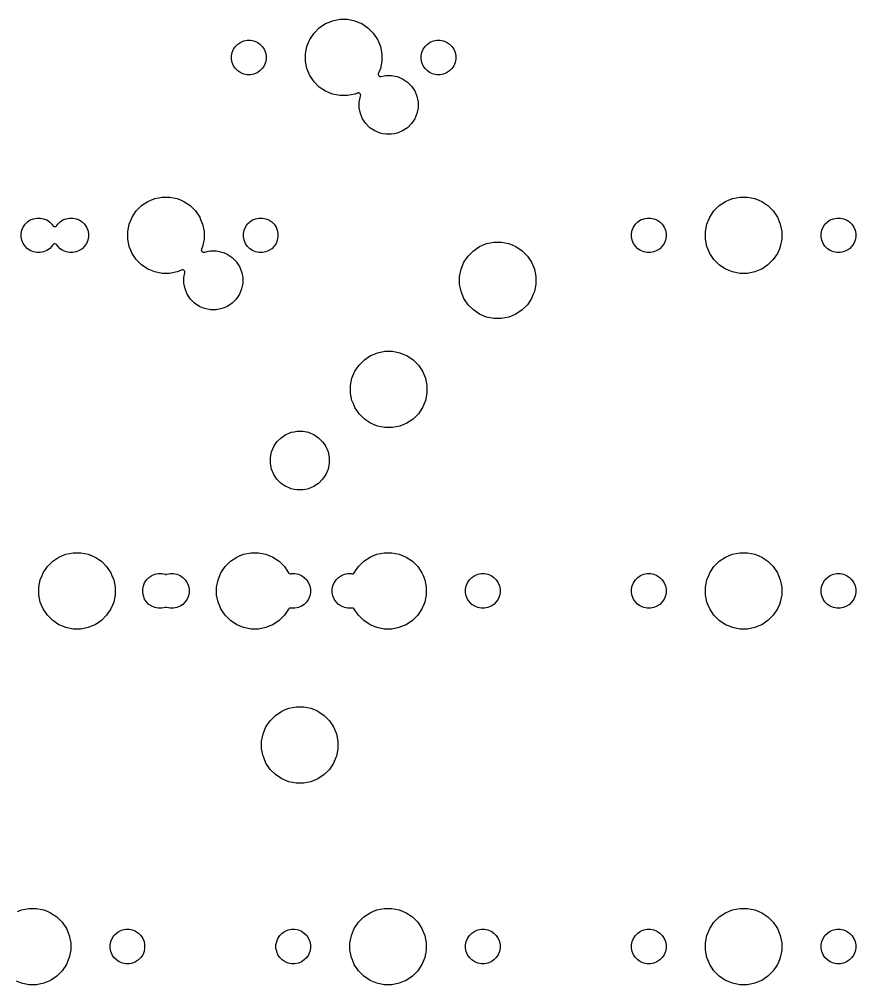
# Model space of a CAD drawing. Extents: x -9 to 373, y -109 to 13.
# Drawn here: x 327.9 to 372.7, y -102.1 to -50.3 of the extents above; entities that cross this region are included whole.
import ezdxf

# ---------------------------------------------------------------- set-up
doc = ezdxf.new("R2010")
doc.units = 0
doc.layers.add('BLACK', color=7, linetype='CONTINUOUS')

msp = doc.modelspace()

# ---------------------------------------------------------------- linework, layer by layer
at = {"layer": 'BLACK', "linetype": 'CONTINUOUS'}
for p, q in [((343.978, -50.7991), (344.313, -50.5753)), ((344.313, -50.5753), (344.467, -50.5115)), ((344.467, -50.5115), (344.685, -50.4212)), ((344.685, -50.4212), (345.08, -50.3426)), ((345.08, -50.3426), (345.483, -50.3426)), ((345.483, -50.3426), (345.878, -50.4212)), ((345.878, -50.4212), (346.096, -50.5115)), ((346.096, -50.5115), (346.25, -50.5753)), ((346.25, -50.5753), (346.585, -50.7991)), ((343.469, -51.4189), (343.693, -51.084)), ((343.693, -51.084), (343.978, -50.7991)), ((346.585, -50.7991), (346.87, -51.084)), ((346.87, -51.084), (347.093, -51.4189)), ((339.482, -51.7972), (339.611, -51.6682)), ((339.611, -51.6682), (339.763, -51.5669)), ((339.763, -51.5669), (339.931, -51.4971)), ((339.931, -51.4971), (340.11, -51.4615)), ((340.11, -51.4615), (340.292, -51.4615)), ((340.292, -51.4615), (340.471, -51.4971)), ((340.471, -51.4971), (340.64, -51.5669)), ((340.64, -51.5669), (340.792, -51.6682)), ((340.792, -51.6682), (340.921, -51.7972)), ((343.315, -51.791), (343.437, -51.4971)), ((343.437, -51.4971), (343.469, -51.4189)), ((347.093, -51.4189), (347.126, -51.4971)), ((347.126, -51.4971), (347.248, -51.791)), ((349.642, -51.7972), (349.771, -51.6682)), ((349.771, -51.6682), (349.923, -51.5669)), ((349.923, -51.5669), (350.091, -51.4971)), ((350.091, -51.4971), (350.27, -51.4615)), ((350.27, -51.4615), (350.452, -51.4615)), ((350.452, -51.4615), (350.631, -51.4971)), ((350.631, -51.4971), (350.8, -51.5669)), ((350.8, -51.5669), (350.952, -51.6682)), ((350.952, -51.6682), (351.081, -51.7972)), ((339.275, -52.2963), (339.311, -52.1174)), ((339.311, -52.1174), (339.381, -51.9489)), ((339.381, -51.9489), (339.482, -51.7972)), ((340.921, -51.7972), (341.022, -51.9489)), ((341.022, -51.9489), (341.092, -52.1174)), ((341.092, -52.1174), (341.127, -52.2963)), ((343.236, -52.1861), (343.315, -51.791)), ((343.236, -52.5889), (343.236, -52.1861)), ((347.248, -51.791), (347.326, -52.1861)), ((347.326, -52.1861), (347.326, -52.5889)), ((349.435, -52.2963), (349.471, -52.1174)), ((349.471, -52.1174), (349.541, -51.9489)), ((349.541, -51.9489), (349.642, -51.7972)), ((351.081, -51.7972), (351.182, -51.9489)), ((351.182, -51.9489), (351.252, -52.1174)), ((351.252, -52.1174), (351.287, -52.2963)), ((339.275, -52.4787), (339.275, -52.2963)), ((339.311, -52.6576), (339.275, -52.4787)), ((339.381, -52.8261), (339.311, -52.6576)), ((341.092, -52.6576), (341.022, -52.8261)), ((341.127, -52.4787), (341.092, -52.6576)), ((341.127, -52.2963), (341.127, -52.4787)), ((343.315, -52.984), (343.236, -52.5889)), ((347.326, -52.5889), (347.248, -52.984)), ((349.435, -52.4787), (349.435, -52.2963)), ((349.471, -52.6576), (349.435, -52.4787)), ((349.541, -52.8261), (349.471, -52.6576)), ((351.252, -52.6576), (351.182, -52.8261)), ((351.287, -52.4787), (351.252, -52.6576)), ((351.287, -52.2963), (351.287, -52.4787)), ((339.482, -52.9778), (339.381, -52.8261)), ((339.611, -53.1068), (339.482, -52.9778)), ((339.763, -53.2081), (339.611, -53.1068)), ((339.931, -53.2779), (339.763, -53.2081)), ((340.64, -53.2081), (340.471, -53.2779)), ((340.792, -53.1068), (340.64, -53.2081)), ((340.921, -52.9778), (340.792, -53.1068)), ((341.022, -52.8261), (340.921, -52.9778)), ((343.366, -53.1068), (343.315, -52.984)), ((343.469, -53.3561), (343.366, -53.1068)), ((347.137, -53.2562), (347.135, -53.2806)), ((347.145, -53.2327), (347.137, -53.2562)), ((347.248, -52.984), (347.145, -53.2327)), ((349.642, -52.9778), (349.541, -52.8261)), ((349.771, -53.1068), (349.642, -52.9778)), ((349.923, -53.2081), (349.771, -53.1068)), ((350.091, -53.2779), (349.923, -53.2081)), ((350.8, -53.2081), (350.631, -53.2779)), ((350.952, -53.1068), (350.8, -53.2081)), ((351.081, -52.9778), (350.952, -53.1068)), ((351.182, -52.8261), (351.081, -52.9778)), ((340.11, -53.3135), (339.931, -53.2779)), ((340.292, -53.3135), (340.11, -53.3135)), ((340.471, -53.2779), (340.292, -53.3135)), ((343.693, -53.691), (343.469, -53.3561)), ((343.978, -53.9759), (343.693, -53.691)), ((347.135, -53.2806), (347.137, -53.305)), ((347.137, -53.305), (347.145, -53.3284)), ((347.145, -53.3284), (347.156, -53.35)), ((347.156, -53.35), (347.172, -53.369)), ((347.172, -53.369), (347.191, -53.3845)), ((347.191, -53.3845), (347.212, -53.3961)), ((347.212, -53.3961), (347.236, -53.4032)), ((347.236, -53.4032), (347.26, -53.4056)), ((347.26, -53.4056), (347.284, -53.4032)), ((347.284, -53.4032), (347.456, -53.369)), ((347.456, -53.369), (347.539, -53.3525)), ((347.539, -53.3525), (347.849, -53.3525)), ((347.849, -53.3525), (347.932, -53.369)), ((347.932, -53.369), (348.154, -53.413)), ((348.154, -53.413), (348.272, -53.4622)), ((348.272, -53.4622), (348.44, -53.5318)), ((348.44, -53.5318), (348.44, -53.5318)), ((348.44, -53.5318), (348.698, -53.7041)), ((348.698, -53.7041), (348.918, -53.9235)), ((350.27, -53.3135), (350.091, -53.2779)), ((350.452, -53.3135), (350.27, -53.3135)), ((350.631, -53.2779), (350.452, -53.3135)), ((344.313, -54.1997), (343.978, -53.9759)), ((344.467, -54.2635), (344.313, -54.1997)), ((344.685, -54.3538), (344.467, -54.2635)), ((346.021, -54.2946), (345.878, -54.3538)), ((346.044, -54.2875), (346.021, -54.2946)), ((346.069, -54.2851), (346.044, -54.2875)), ((346.093, -54.2875), (346.069, -54.2851)), ((346.116, -54.2946), (346.093, -54.2875)), ((346.138, -54.3062), (346.116, -54.2946)), ((348.918, -53.9235), (349.033, -54.0959)), ((349.033, -54.0959), (349.09, -54.1815)), ((349.09, -54.1815), (349.209, -54.4681)), ((345.08, -54.4324), (344.685, -54.3538)), ((345.483, -54.4324), (345.08, -54.4324)), ((345.878, -54.3538), (345.483, -54.4324)), ((346.119, -54.7724), (346.18, -54.4681)), ((346.119, -55.0826), (346.119, -54.7724)), ((346.157, -54.3217), (346.138, -54.3062)), ((346.172, -54.3406), (346.157, -54.3217)), ((346.184, -54.3623), (346.172, -54.3406)), ((346.18, -54.4681), (346.184, -54.4579)), ((346.191, -54.3857), (346.184, -54.3623)), ((346.184, -54.4579), (346.191, -54.4345)), ((346.194, -54.4101), (346.191, -54.3857)), ((346.191, -54.4345), (346.194, -54.4101)), ((349.209, -54.4681), (349.269, -54.7724)), ((349.269, -54.7724), (349.269, -55.0826)), ((346.18, -55.3869), (346.119, -55.0826)), ((349.269, -55.0826), (349.209, -55.3869)), ((346.299, -55.6735), (346.18, -55.3869)), ((346.471, -55.9315), (346.299, -55.6735)), ((346.299, -55.6735), (346.299, -55.6735)), ((349.09, -55.6735), (348.918, -55.9315)), ((349.209, -55.3869), (349.09, -55.6735)), ((349.09, -55.6735), (349.09, -55.6735)), ((346.69, -56.1509), (346.471, -55.9315)), ((346.863, -56.2661), (346.69, -56.1509)), ((346.948, -56.3232), (346.863, -56.2661)), ((347.116, -56.3928), (346.948, -56.3232)), ((348.44, -56.3232), (348.272, -56.3928)), ((348.526, -56.2661), (348.44, -56.3232)), ((348.698, -56.1509), (348.526, -56.2661)), ((348.918, -55.9315), (348.698, -56.1509)), ((347.235, -56.442), (347.116, -56.3928)), ((347.387, -56.4722), (347.235, -56.442)), ((347.539, -56.5025), (347.387, -56.4722)), ((347.849, -56.5025), (347.539, -56.5025)), ((348.002, -56.4722), (347.849, -56.5025)), ((348.154, -56.442), (348.002, -56.4722)), ((348.272, -56.3928), (348.154, -56.442)), ((334.942, -60.0365), (335.16, -59.9462)), ((335.16, -59.9462), (335.555, -59.8676)), ((335.555, -59.8676), (335.958, -59.8676)), ((335.958, -59.8676), (336.353, -59.9462)), ((336.353, -59.9462), (336.571, -60.0365)), ((365.898, -60.0365), (366.116, -59.9462)), ((366.116, -59.9462), (366.511, -59.8676)), ((366.511, -59.8676), (366.914, -59.8676)), ((366.914, -59.8676), (367.309, -59.9462)), ((367.309, -59.9462), (367.527, -60.0365)), ((334.168, -60.609), (334.453, -60.3241)), ((334.453, -60.3241), (334.788, -60.1003)), ((334.788, -60.1003), (334.942, -60.0365)), ((336.571, -60.0365), (336.725, -60.1003)), ((336.725, -60.1003), (337.06, -60.3241)), ((337.06, -60.3241), (337.345, -60.609)), ((365.124, -60.609), (365.409, -60.3241)), ((365.409, -60.3241), (365.744, -60.1003)), ((365.744, -60.1003), (365.898, -60.0365)), ((367.527, -60.0365), (367.681, -60.1003)), ((367.681, -60.1003), (368.016, -60.3241)), ((368.016, -60.3241), (368.301, -60.609)), ((328.491, -61.0919), (328.66, -61.0221)), ((328.66, -61.0221), (328.839, -60.9865)), ((328.839, -60.9865), (329.021, -60.9865)), ((329.021, -60.9865), (329.2, -61.0221)), ((329.2, -61.0221), (329.369, -61.0919)), ((330.238, -61.0919), (330.406, -61.0221)), ((330.406, -61.0221), (330.585, -60.9865)), ((330.585, -60.9865), (330.767, -60.9865)), ((330.767, -60.9865), (330.946, -61.0221)), ((330.946, -61.0221), (331.115, -61.0919)), ((333.79, -61.316), (333.912, -61.0221)), ((333.912, -61.0221), (333.944, -60.9439)), ((333.944, -60.9439), (334.168, -60.609)), ((337.345, -60.609), (337.568, -60.9439)), ((337.568, -60.9439), (337.601, -61.0221)), ((337.601, -61.0221), (337.723, -61.316)), ((340.398, -61.0919), (340.566, -61.0221)), ((340.566, -61.0221), (340.745, -60.9865)), ((340.745, -60.9865), (340.927, -60.9865)), ((340.927, -60.9865), (341.106, -61.0221)), ((341.106, -61.0221), (341.275, -61.0919)), ((361.194, -61.0919), (361.362, -61.0221)), ((361.362, -61.0221), (361.541, -60.9865)), ((361.541, -60.9865), (361.724, -60.9865)), ((361.724, -60.9865), (361.903, -61.0221)), ((361.903, -61.0221), (362.071, -61.0919)), ((364.746, -61.316), (364.868, -61.0221)), ((364.868, -61.0221), (364.9, -60.9439)), ((364.9, -60.9439), (365.124, -60.609)), ((368.301, -60.609), (368.525, -60.9439)), ((368.525, -60.9439), (368.557, -61.0221)), ((368.557, -61.0221), (368.679, -61.316)), ((371.354, -61.0919), (371.522, -61.0221)), ((371.522, -61.0221), (371.701, -60.9865)), ((371.701, -60.9865), (371.884, -60.9865)), ((371.884, -60.9865), (372.063, -61.0221)), ((372.063, -61.0221), (372.231, -61.0919)), ((328.04, -61.6424), (328.109, -61.4739)), ((328.109, -61.4739), (328.211, -61.3222)), ((328.211, -61.3222), (328.34, -61.1932)), ((328.34, -61.1932), (328.491, -61.0919)), ((329.369, -61.0919), (329.52, -61.1932)), ((329.52, -61.1932), (329.649, -61.3222)), ((329.649, -61.3222), (329.699, -61.3969)), ((329.699, -61.3969), (329.715, -61.4159)), ((329.715, -61.4159), (329.734, -61.4314)), ((329.734, -61.4314), (329.755, -61.443)), ((329.755, -61.443), (329.779, -61.4501)), ((329.779, -61.4501), (329.803, -61.4525)), ((329.803, -61.4525), (329.828, -61.4501)), ((329.828, -61.4501), (329.851, -61.443)), ((329.851, -61.443), (329.873, -61.4314)), ((329.873, -61.4314), (329.892, -61.4159)), ((329.892, -61.4159), (329.907, -61.3969)), ((329.907, -61.3969), (329.957, -61.3222)), ((329.957, -61.3222), (330.086, -61.1932)), ((330.086, -61.1932), (330.238, -61.0919)), ((331.115, -61.0919), (331.267, -61.1932)), ((331.267, -61.1932), (331.396, -61.3222)), ((331.396, -61.3222), (331.497, -61.4739)), ((331.497, -61.4739), (331.567, -61.6424)), ((333.711, -61.7111), (333.79, -61.316)), ((337.723, -61.316), (337.801, -61.7111)), ((339.946, -61.6424), (340.016, -61.4739)), ((340.016, -61.4739), (340.117, -61.3222)), ((340.117, -61.3222), (340.246, -61.1932)), ((340.246, -61.1932), (340.398, -61.0919)), ((341.275, -61.0919), (341.427, -61.1932)), ((341.427, -61.1932), (341.556, -61.3222)), ((341.556, -61.3222), (341.657, -61.4739)), ((341.657, -61.4739), (341.727, -61.6424)), ((360.742, -61.6424), (360.812, -61.4739)), ((360.812, -61.4739), (360.913, -61.3222)), ((360.913, -61.3222), (361.042, -61.1932)), ((361.042, -61.1932), (361.194, -61.0919)), ((362.071, -61.0919), (362.223, -61.1932)), ((362.223, -61.1932), (362.352, -61.3222)), ((362.352, -61.3222), (362.453, -61.4739)), ((362.453, -61.4739), (362.523, -61.6424)), ((364.668, -61.7111), (364.746, -61.316)), ((368.679, -61.316), (368.757, -61.7111)), ((370.902, -61.6424), (370.972, -61.4739)), ((370.972, -61.4739), (371.073, -61.3222)), ((371.073, -61.3222), (371.202, -61.1932)), ((371.202, -61.1932), (371.354, -61.0919)), ((372.231, -61.0919), (372.383, -61.1932)), ((372.383, -61.1932), (372.512, -61.3222)), ((372.512, -61.3222), (372.613, -61.4739)), ((372.613, -61.4739), (372.683, -61.6424)), ((328.004, -61.8213), (328.04, -61.6424)), ((328.004, -62.0037), (328.004, -61.8213)), ((328.04, -62.1826), (328.004, -62.0037)), ((331.567, -61.6424), (331.602, -61.8213)), ((331.602, -62.0037), (331.567, -62.1826)), ((331.602, -61.8213), (331.602, -62.0037)), ((333.711, -62.1139), (333.711, -61.7111)), ((337.801, -61.7111), (337.801, -62.1139)), ((339.91, -61.8213), (339.946, -61.6424)), ((339.91, -62.0037), (339.91, -61.8213)), ((339.946, -62.1826), (339.91, -62.0037)), ((341.727, -61.6424), (341.762, -61.8213)), ((341.762, -62.0037), (341.727, -62.1826)), ((341.762, -61.8213), (341.762, -62.0037)), ((360.707, -61.8213), (360.742, -61.6424)), ((360.707, -62.0037), (360.707, -61.8213)), ((360.742, -62.1826), (360.707, -62.0037)), ((362.523, -61.6424), (362.558, -61.8213)), ((362.558, -62.0037), (362.523, -62.1826)), ((362.558, -61.8213), (362.558, -62.0037)), ((364.668, -62.1139), (364.668, -61.7111)), ((368.757, -61.7111), (368.757, -62.1139)), ((370.866, -61.8213), (370.902, -61.6424)), ((370.866, -62.0037), (370.866, -61.8213)), ((370.902, -62.1826), (370.866, -62.0037)), ((372.683, -61.6424), (372.719, -61.8213)), ((372.719, -62.0037), (372.683, -62.1826)), ((372.719, -61.8213), (372.719, -62.0037)), ((328.109, -62.3511), (328.04, -62.1826)), ((328.211, -62.5028), (328.109, -62.3511)), ((328.34, -62.6318), (328.211, -62.5028)), ((329.649, -62.5028), (329.52, -62.6318)), ((329.699, -62.4281), (329.649, -62.5028)), ((329.715, -62.4091), (329.699, -62.4281)), ((329.734, -62.3936), (329.715, -62.4091)), ((329.755, -62.382), (329.734, -62.3936)), ((329.779, -62.3749), (329.755, -62.382)), ((329.803, -62.3725), (329.779, -62.3749)), ((329.828, -62.3749), (329.803, -62.3725)), ((329.851, -62.382), (329.828, -62.3749)), ((329.873, -62.3936), (329.851, -62.382)), ((329.892, -62.4091), (329.873, -62.3936)), ((329.907, -62.4281), (329.892, -62.4091)), ((329.957, -62.5028), (329.907, -62.4281)), ((330.086, -62.6318), (329.957, -62.5028)), ((331.396, -62.5028), (331.267, -62.6318)), ((331.497, -62.3511), (331.396, -62.5028)), ((331.567, -62.1826), (331.497, -62.3511)), ((333.79, -62.509), (333.711, -62.1139)), ((333.841, -62.6318), (333.79, -62.509)), ((337.723, -62.509), (337.663, -62.6519)), ((337.801, -62.1139), (337.723, -62.509)), ((340.016, -62.3511), (339.946, -62.1826)), ((340.117, -62.5028), (340.016, -62.3511)), ((340.246, -62.6318), (340.117, -62.5028)), ((341.556, -62.5028), (341.427, -62.6318)), ((341.657, -62.3511), (341.556, -62.5028)), ((341.727, -62.1826), (341.657, -62.3511)), ((352.233, -62.7371), (352.568, -62.5133)), ((352.568, -62.5133), (352.722, -62.4495)), ((352.722, -62.4495), (352.94, -62.3592)), ((352.94, -62.3592), (353.335, -62.2806)), ((353.335, -62.2806), (353.738, -62.2806)), ((353.738, -62.2806), (354.133, -62.3592)), ((354.133, -62.3592), (354.351, -62.4495)), ((354.351, -62.4495), (354.505, -62.5133)), ((354.505, -62.5133), (354.84, -62.7371)), ((360.812, -62.3511), (360.742, -62.1826)), ((360.913, -62.5028), (360.812, -62.3511)), ((361.042, -62.6318), (360.913, -62.5028)), ((362.352, -62.5028), (362.223, -62.6318)), ((362.453, -62.3511), (362.352, -62.5028)), ((362.523, -62.1826), (362.453, -62.3511)), ((364.746, -62.509), (364.668, -62.1139)), ((364.797, -62.6318), (364.746, -62.509)), ((368.679, -62.509), (368.628, -62.6318)), ((368.757, -62.1139), (368.679, -62.509)), ((370.972, -62.3511), (370.902, -62.1826)), ((371.073, -62.5028), (370.972, -62.3511)), ((371.202, -62.6318), (371.073, -62.5028)), ((372.512, -62.5028), (372.383, -62.6318)), ((372.613, -62.3511), (372.512, -62.5028)), ((372.683, -62.1826), (372.613, -62.3511)), ((328.491, -62.7331), (328.34, -62.6318)), ((328.66, -62.8029), (328.491, -62.7331)), ((328.839, -62.8385), (328.66, -62.8029)), ((329.021, -62.8385), (328.839, -62.8385)), ((329.2, -62.8029), (329.021, -62.8385)), ((329.369, -62.7331), (329.2, -62.8029)), ((329.52, -62.6318), (329.369, -62.7331)), ((330.238, -62.7331), (330.086, -62.6318)), ((330.406, -62.8029), (330.238, -62.7331)), ((330.585, -62.8385), (330.406, -62.8029)), ((330.767, -62.8385), (330.585, -62.8385)), ((330.946, -62.8029), (330.767, -62.8385)), ((331.115, -62.7331), (330.946, -62.8029)), ((331.267, -62.6318), (331.115, -62.7331)), ((333.944, -62.8811), (333.841, -62.6318)), ((334.168, -63.216), (333.944, -62.8811)), ((337.656, -62.6754), (337.654, -62.6998)), ((337.654, -62.6998), (337.656, -62.7241)), ((337.663, -62.6519), (337.656, -62.6754)), ((337.656, -62.7241), (337.663, -62.7476)), ((337.663, -62.7476), (337.675, -62.7692)), ((337.675, -62.7692), (337.69, -62.7881)), ((337.69, -62.7881), (337.709, -62.8037)), ((337.709, -62.8037), (337.731, -62.8152)), ((337.731, -62.8152), (337.754, -62.8223)), ((337.754, -62.8223), (337.779, -62.8248)), ((337.779, -62.8248), (337.803, -62.8223)), ((337.803, -62.8223), (337.827, -62.8152)), ((337.827, -62.8152), (337.837, -62.811)), ((337.837, -62.811), (338.047, -62.7692)), ((338.047, -62.7692), (338.141, -62.7505)), ((338.141, -62.7505), (338.451, -62.7505)), ((338.451, -62.7505), (338.545, -62.7692)), ((338.545, -62.7692), (338.756, -62.811)), ((338.756, -62.811), (338.874, -62.8602)), ((338.874, -62.8602), (339.042, -62.9298)), ((339.042, -62.9298), (339.042, -62.9298)), ((339.042, -62.9298), (339.3, -63.1021)), ((340.398, -62.7331), (340.246, -62.6318)), ((340.566, -62.8029), (340.398, -62.7331)), ((340.745, -62.8385), (340.566, -62.8029)), ((340.927, -62.8385), (340.745, -62.8385)), ((341.106, -62.8029), (340.927, -62.8385)), ((341.275, -62.7331), (341.106, -62.8029)), ((341.427, -62.6318), (341.275, -62.7331)), ((351.724, -63.3569), (351.948, -63.022)), ((351.948, -63.022), (352.233, -62.7371)), ((354.84, -62.7371), (355.125, -63.022)), ((355.125, -63.022), (355.348, -63.3569)), ((361.194, -62.7331), (361.042, -62.6318)), ((361.362, -62.8029), (361.194, -62.7331)), ((361.541, -62.8385), (361.362, -62.8029)), ((361.724, -62.8385), (361.541, -62.8385)), ((361.903, -62.8029), (361.724, -62.8385)), ((362.071, -62.7331), (361.903, -62.8029)), ((362.223, -62.6318), (362.071, -62.7331)), ((364.9, -62.8811), (364.797, -62.6318)), ((365.124, -63.216), (364.9, -62.8811)), ((368.525, -62.8811), (368.301, -63.216)), ((368.628, -62.6318), (368.525, -62.8811)), ((371.354, -62.7331), (371.202, -62.6318)), ((371.522, -62.8029), (371.354, -62.7331)), ((371.701, -62.8385), (371.522, -62.8029)), ((371.884, -62.8385), (371.701, -62.8385)), ((372.063, -62.8029), (371.884, -62.8385)), ((372.231, -62.7331), (372.063, -62.8029)), ((372.383, -62.6318), (372.231, -62.7331)), ((334.453, -63.5009), (334.168, -63.216)), ((334.788, -63.7247), (334.453, -63.5009)), ((339.3, -63.1021), (339.52, -63.3215)), ((339.52, -63.3215), (339.543, -63.3569)), ((339.543, -63.3569), (339.692, -63.5795)), ((339.692, -63.5795), (339.752, -63.7247)), ((351.57, -63.729), (351.724, -63.3569)), ((351.724, -63.3569), (351.724, -63.3569)), ((355.348, -63.3569), (355.348, -63.3569)), ((355.348, -63.3569), (355.503, -63.729)), ((365.409, -63.5009), (365.124, -63.216)), ((365.744, -63.7247), (365.409, -63.5009)), ((368.016, -63.5009), (367.681, -63.7247)), ((368.301, -63.216), (368.016, -63.5009)), ((334.888, -63.7663), (334.788, -63.7247)), ((335.16, -63.8788), (334.888, -63.7663)), ((335.555, -63.9574), (335.16, -63.8788)), ((335.958, -63.9574), (335.555, -63.9574)), ((336.353, -63.8788), (335.958, -63.9574)), ((336.601, -63.7758), (336.353, -63.8788)), ((336.625, -63.7687), (336.601, -63.7758)), ((336.649, -63.7663), (336.625, -63.7687)), ((336.674, -63.7687), (336.649, -63.7663)), ((336.697, -63.7758), (336.674, -63.7687)), ((336.719, -63.7873), (336.697, -63.7758)), ((336.738, -63.8029), (336.719, -63.7873)), ((336.721, -64.1704), (336.772, -63.9156)), ((336.753, -63.8218), (336.738, -63.8029)), ((336.765, -63.8434), (336.753, -63.8218)), ((336.772, -63.8669), (336.765, -63.8434)), ((336.774, -63.8913), (336.772, -63.8669)), ((336.772, -63.9156), (336.774, -63.8913)), ((339.752, -63.7247), (339.811, -63.8661)), ((339.811, -63.8661), (339.821, -63.9156)), ((339.821, -63.9156), (339.871, -64.1704)), ((351.491, -64.1241), (351.57, -63.729)), ((351.491, -64.5269), (351.491, -64.1241)), ((355.503, -63.729), (355.581, -64.1241)), ((355.581, -64.1241), (355.581, -64.5269)), ((365.844, -63.7663), (365.744, -63.7247)), ((366.116, -63.8788), (365.844, -63.7663)), ((366.511, -63.9574), (366.116, -63.8788)), ((366.914, -63.9574), (366.511, -63.9574)), ((367.309, -63.8788), (366.914, -63.9574)), ((367.581, -63.7663), (367.309, -63.8788)), ((367.681, -63.7247), (367.581, -63.7663)), ((336.721, -64.4806), (336.721, -64.1704)), ((336.782, -64.7849), (336.721, -64.4806)), ((339.871, -64.4806), (339.811, -64.7849)), ((339.871, -64.1704), (339.871, -64.4806)), ((351.57, -64.922), (351.491, -64.5269)), ((355.581, -64.5269), (355.503, -64.922)), ((336.901, -65.0715), (336.782, -64.7849)), ((337.073, -65.3295), (336.901, -65.0715)), ((336.901, -65.0715), (336.901, -65.0715)), ((339.692, -65.0715), (339.52, -65.3295)), ((339.811, -64.7849), (339.692, -65.0715)), ((339.692, -65.0715), (339.692, -65.0715)), ((351.632, -65.0715), (351.57, -64.922)), ((351.724, -65.2941), (351.632, -65.0715)), ((355.441, -65.0715), (355.348, -65.2941)), ((355.503, -64.922), (355.441, -65.0715)), ((337.292, -65.5489), (337.073, -65.3295)), ((337.412, -65.629), (337.292, -65.5489)), ((337.55, -65.7212), (337.412, -65.629)), ((339.18, -65.629), (339.042, -65.7212)), ((339.3, -65.5489), (339.18, -65.629)), ((339.52, -65.3295), (339.3, -65.5489)), ((351.948, -65.629), (351.724, -65.2941)), ((352.233, -65.9139), (351.948, -65.629)), ((355.125, -65.629), (354.84, -65.9139)), ((355.348, -65.2941), (355.125, -65.629)), ((337.718, -65.7908), (337.55, -65.7212)), ((337.837, -65.84), (337.718, -65.7908)), ((338.141, -65.9005), (337.837, -65.84)), ((338.451, -65.9005), (338.141, -65.9005)), ((338.756, -65.84), (338.451, -65.9005)), ((338.874, -65.7908), (338.756, -65.84)), ((339.042, -65.7212), (338.874, -65.7908)), ((352.568, -66.1377), (352.233, -65.9139)), ((352.722, -66.2015), (352.568, -66.1377)), ((354.505, -66.1377), (354.351, -66.2015)), ((354.84, -65.9139), (354.505, -66.1377)), ((352.94, -66.2918), (352.722, -66.2015)), ((353.335, -66.3704), (352.94, -66.2918)), ((353.738, -66.3704), (353.335, -66.3704)), ((354.133, -66.2918), (353.738, -66.3704)), ((354.351, -66.2015), (354.133, -66.2918)), ((346.88, -68.2915), (347.098, -68.2012)), ((347.098, -68.2012), (347.493, -68.1226)), ((347.493, -68.1226), (347.896, -68.1226)), ((347.896, -68.1226), (348.291, -68.2012)), ((348.291, -68.2012), (348.509, -68.2915)), ((346.106, -68.864), (346.391, -68.5791)), ((346.391, -68.5791), (346.726, -68.3553)), ((346.726, -68.3553), (346.88, -68.2915)), ((348.509, -68.2915), (348.663, -68.3553)), ((348.663, -68.3553), (348.998, -68.5791)), ((348.998, -68.5791), (349.283, -68.864)), ((345.728, -69.571), (345.882, -69.1989)), ((345.882, -69.1989), (346.106, -68.864)), ((345.882, -69.1989), (345.882, -69.1989)), ((349.283, -68.864), (349.506, -69.1989)), ((349.506, -69.1989), (349.506, -69.1989)), ((349.506, -69.1989), (349.661, -69.571)), ((345.649, -69.9661), (345.728, -69.571)), ((349.661, -69.571), (349.739, -69.9661)), ((345.649, -70.3689), (345.649, -69.9661)), ((349.739, -69.9661), (349.739, -70.3689)), ((345.728, -70.764), (345.649, -70.3689)), ((345.818, -70.982), (345.728, -70.764)), ((349.661, -70.764), (349.57, -70.982)), ((349.739, -70.3689), (349.661, -70.764)), ((345.882, -71.1361), (345.818, -70.982)), ((346.106, -71.471), (345.882, -71.1361)), ((349.506, -71.1361), (349.283, -71.471)), ((349.57, -70.982), (349.506, -71.1361)), ((346.391, -71.7559), (346.106, -71.471)), ((346.726, -71.9797), (346.391, -71.7559)), ((348.998, -71.7559), (348.663, -71.9797)), ((349.283, -71.471), (348.998, -71.7559)), ((346.88, -72.0435), (346.726, -71.9797)), ((347.098, -72.1338), (346.88, -72.0435)), ((347.493, -72.2124), (347.098, -72.1338)), ((347.896, -72.2124), (347.493, -72.2124)), ((348.291, -72.1338), (347.896, -72.2124)), ((348.509, -72.0435), (348.291, -72.1338)), ((348.663, -71.9797), (348.509, -72.0435)), ((341.708, -72.9735), (341.928, -72.7541)), ((341.928, -72.7541), (342.186, -72.5818)), ((342.186, -72.5818), (342.354, -72.5122)), ((342.186, -72.5818), (342.186, -72.5818)), ((342.354, -72.5122), (342.472, -72.463)), ((342.472, -72.463), (342.624, -72.4328)), ((342.624, -72.4328), (342.777, -72.4025)), ((342.777, -72.4025), (343.087, -72.4025)), ((343.087, -72.4025), (343.391, -72.463)), ((343.391, -72.463), (343.51, -72.5122)), ((343.51, -72.5122), (343.678, -72.5818)), ((343.678, -72.5818), (343.678, -72.5818)), ((343.678, -72.5818), (343.936, -72.7541)), ((343.936, -72.7541), (344.155, -72.9735)), ((341.417, -73.5181), (341.536, -73.2315)), ((341.536, -73.2315), (341.593, -73.1459)), ((341.593, -73.1459), (341.708, -72.9735)), ((344.155, -72.9735), (344.27, -73.1459)), ((344.27, -73.1459), (344.327, -73.2315)), ((344.327, -73.2315), (344.446, -73.5181)), ((341.357, -73.8224), (341.417, -73.5181)), ((341.357, -74.1326), (341.357, -73.8224)), ((344.446, -73.5181), (344.507, -73.8224)), ((344.507, -73.8224), (344.507, -74.1326)), ((341.417, -74.4369), (341.357, -74.1326)), ((341.536, -74.7235), (341.417, -74.4369)), ((344.446, -74.4369), (344.327, -74.7235)), ((344.507, -74.1326), (344.446, -74.4369)), ((341.708, -74.9815), (341.536, -74.7235)), ((341.536, -74.7235), (341.536, -74.7235)), ((341.928, -75.2009), (341.708, -74.9815)), ((344.155, -74.9815), (343.936, -75.2009)), ((344.327, -74.7235), (344.155, -74.9815)), ((344.327, -74.7235), (344.327, -74.7235)), ((342.1, -75.3161), (341.928, -75.2009)), ((342.186, -75.3732), (342.1, -75.3161)), ((342.354, -75.4428), (342.186, -75.3732)), ((342.472, -75.492), (342.354, -75.4428)), ((342.624, -75.5222), (342.472, -75.492)), ((343.391, -75.492), (343.239, -75.5222)), ((343.51, -75.4428), (343.391, -75.492)), ((343.678, -75.3732), (343.51, -75.4428)), ((343.763, -75.3161), (343.678, -75.3732)), ((343.936, -75.2009), (343.763, -75.3161)), ((342.777, -75.5525), (342.624, -75.5222)), ((343.087, -75.5525), (342.777, -75.5525)), ((343.239, -75.5222), (343.087, -75.5525)), ((330.025, -79.1503), (330.179, -79.0865)), ((330.179, -79.0865), (330.397, -78.9962)), ((330.397, -78.9962), (330.792, -78.9176)), ((330.792, -78.9176), (331.195, -78.9176)), ((331.195, -78.9176), (331.59, -78.9962)), ((331.59, -78.9962), (331.808, -79.0865)), ((331.808, -79.0865), (331.962, -79.1503)), ((339.55, -79.1503), (339.704, -79.0865)), ((339.704, -79.0865), (339.922, -78.9962)), ((339.922, -78.9962), (340.317, -78.9176)), ((340.317, -78.9176), (340.72, -78.9176)), ((340.72, -78.9176), (341.115, -78.9962)), ((341.115, -78.9962), (341.333, -79.0865)), ((341.333, -79.0865), (341.487, -79.1503)), ((346.694, -79.1503), (346.848, -79.0865)), ((346.848, -79.0865), (347.066, -78.9962)), ((347.066, -78.9962), (347.461, -78.9176)), ((347.461, -78.9176), (347.864, -78.9176)), ((347.864, -78.9176), (348.259, -78.9962)), ((348.259, -78.9962), (348.477, -79.0865)), ((348.477, -79.0865), (348.631, -79.1503)), ((365.744, -79.1503), (365.898, -79.0865)), ((365.898, -79.0865), (366.116, -78.9962)), ((366.116, -78.9962), (366.511, -78.9176)), ((366.511, -78.9176), (366.914, -78.9176)), ((366.914, -78.9176), (367.309, -78.9962)), ((367.309, -78.9962), (367.527, -79.0865)), ((367.527, -79.0865), (367.681, -79.1503)), ((329.405, -79.659), (329.69, -79.3741)), ((329.69, -79.3741), (330.025, -79.1503)), ((331.962, -79.1503), (332.297, -79.3741)), ((332.297, -79.3741), (332.582, -79.659)), ((338.93, -79.659), (339.215, -79.3741)), ((339.215, -79.3741), (339.55, -79.1503)), ((341.487, -79.1503), (341.822, -79.3741)), ((341.822, -79.3741), (342.107, -79.659)), ((346.074, -79.659), (346.359, -79.3741)), ((346.359, -79.3741), (346.694, -79.1503)), ((348.631, -79.1503), (348.966, -79.3741)), ((348.966, -79.3741), (349.251, -79.659)), ((365.124, -79.659), (365.409, -79.3741)), ((365.409, -79.3741), (365.744, -79.1503)), ((367.681, -79.1503), (368.016, -79.3741)), ((368.016, -79.3741), (368.301, -79.659)), ((329.027, -80.366), (329.122, -80.1379)), ((329.122, -80.1379), (329.182, -79.9939)), ((329.182, -79.9939), (329.405, -79.659)), ((332.582, -79.659), (332.806, -79.9939)), ((332.806, -79.9939), (332.866, -80.1379)), ((332.866, -80.1379), (332.96, -80.366)), ((334.848, -80.2432), (335, -80.1419)), ((335, -80.1419), (335.169, -80.0721)), ((335.169, -80.0721), (335.348, -80.0365)), ((335.348, -80.0365), (335.53, -80.0365)), ((335.53, -80.0365), (335.709, -80.0721)), ((335.709, -80.0721), (335.709, -80.0721)), ((335.709, -80.0721), (335.709, -80.0722)), ((335.709, -80.0722), (335.732, -80.079)), ((335.732, -80.079), (335.756, -80.0814)), ((335.756, -80.0814), (335.781, -80.079)), ((335.781, -80.079), (335.803, -80.0722)), ((335.803, -80.0722), (335.804, -80.0721)), ((335.804, -80.0721), (335.983, -80.0365)), ((335.804, -80.0721), (335.804, -80.0721)), ((335.983, -80.0365), (336.165, -80.0365)), ((336.165, -80.0365), (336.344, -80.0721)), ((336.344, -80.0721), (336.512, -80.1419)), ((336.512, -80.1419), (336.664, -80.2432)), ((338.552, -80.366), (338.647, -80.1379)), ((338.647, -80.1379), (338.707, -79.9939)), ((338.707, -79.9939), (338.93, -79.659)), ((342.107, -79.659), (342.107, -79.659)), ((342.107, -79.659), (342.328, -79.9902)), ((342.328, -79.9902), (342.344, -80.0092)), ((342.344, -80.0092), (342.363, -80.0247)), ((342.363, -80.0247), (342.385, -80.0363)), ((342.385, -80.0363), (342.408, -80.0434)), ((342.408, -80.0434), (342.432, -80.0458)), ((342.432, -80.0458), (342.457, -80.0434)), ((342.457, -80.0434), (342.491, -80.0365)), ((342.491, -80.0365), (342.674, -80.0365)), ((342.674, -80.0365), (342.853, -80.0721)), ((342.853, -80.0721), (343.021, -80.1419)), ((343.021, -80.1419), (343.173, -80.2432)), ((345.008, -80.2432), (345.16, -80.1419)), ((345.16, -80.1419), (345.329, -80.0721)), ((345.329, -80.0721), (345.508, -80.0365)), ((345.508, -80.0365), (345.69, -80.0365)), ((345.69, -80.0365), (345.724, -80.0434)), ((345.724, -80.0434), (345.749, -80.0458)), ((345.749, -80.0458), (345.773, -80.0434)), ((345.773, -80.0434), (345.797, -80.0363)), ((345.797, -80.0363), (345.818, -80.0247)), ((345.818, -80.0247), (345.837, -80.0092)), ((345.837, -80.0092), (345.853, -79.9902)), ((345.853, -79.9902), (346.074, -79.659)), ((346.074, -79.659), (346.074, -79.659)), ((349.251, -79.659), (349.475, -79.9939)), ((349.475, -79.9939), (349.534, -80.1379)), ((349.534, -80.1379), (349.629, -80.366)), ((352.152, -80.2432), (352.304, -80.1419)), ((352.304, -80.1419), (352.472, -80.0721)), ((352.472, -80.0721), (352.651, -80.0365)), ((352.651, -80.0365), (352.834, -80.0365)), ((352.834, -80.0365), (353.013, -80.0721)), ((353.013, -80.0721), (353.181, -80.1419)), ((353.181, -80.1419), (353.333, -80.2432)), ((361.042, -80.2432), (361.194, -80.1419)), ((361.194, -80.1419), (361.362, -80.0721)), ((361.362, -80.0721), (361.541, -80.0365)), ((361.541, -80.0365), (361.724, -80.0365)), ((361.724, -80.0365), (361.903, -80.0721)), ((361.903, -80.0721), (362.071, -80.1419)), ((362.071, -80.1419), (362.223, -80.2432)), ((364.746, -80.366), (364.841, -80.1379)), ((364.841, -80.1379), (364.9, -79.9939)), ((364.9, -79.9939), (365.124, -79.659)), ((368.301, -79.659), (368.525, -79.9939)), ((368.525, -79.9939), (368.584, -80.1379)), ((368.584, -80.1379), (368.679, -80.366)), ((371.202, -80.2432), (371.354, -80.1419)), ((371.354, -80.1419), (371.522, -80.0721)), ((371.522, -80.0721), (371.701, -80.0365)), ((371.701, -80.0365), (371.884, -80.0365)), ((371.884, -80.0365), (372.063, -80.0721)), ((372.063, -80.0721), (372.231, -80.1419)), ((372.231, -80.1419), (372.383, -80.2432)), ((328.949, -80.7611), (329.027, -80.366)), ((332.96, -80.366), (333.039, -80.7611)), ((334.548, -80.6924), (334.618, -80.5239)), ((334.618, -80.5239), (334.719, -80.3722)), ((334.719, -80.3722), (334.848, -80.2432)), ((336.664, -80.2432), (336.793, -80.3722)), ((336.793, -80.3722), (336.894, -80.5239)), ((336.894, -80.5239), (336.964, -80.6924)), ((338.474, -80.7611), (338.552, -80.366)), ((343.173, -80.2432), (343.302, -80.3722)), ((343.302, -80.3722), (343.403, -80.5239)), ((343.403, -80.5239), (343.473, -80.6924)), ((344.708, -80.6924), (344.778, -80.5239)), ((344.778, -80.5239), (344.879, -80.3722)), ((344.879, -80.3722), (345.008, -80.2432)), ((349.629, -80.366), (349.707, -80.7611)), ((351.852, -80.6924), (351.922, -80.5239)), ((351.922, -80.5239), (352.023, -80.3722)), ((352.023, -80.3722), (352.152, -80.2432)), ((353.333, -80.2432), (353.462, -80.3722)), ((353.462, -80.3722), (353.563, -80.5239)), ((353.563, -80.5239), (353.633, -80.6924)), ((360.742, -80.6924), (360.812, -80.5239)), ((360.812, -80.5239), (360.913, -80.3722)), ((360.913, -80.3722), (361.042, -80.2432)), ((362.223, -80.2432), (362.352, -80.3722)), ((362.352, -80.3722), (362.453, -80.5239)), ((362.453, -80.5239), (362.523, -80.6924)), ((364.668, -80.7611), (364.746, -80.366)), ((368.679, -80.366), (368.757, -80.7611)), ((370.902, -80.6924), (370.972, -80.5239)), ((370.972, -80.5239), (371.073, -80.3722)), ((371.073, -80.3722), (371.202, -80.2432)), ((372.383, -80.2432), (372.512, -80.3722)), ((372.512, -80.3722), (372.613, -80.5239)), ((372.613, -80.5239), (372.683, -80.6924)), ((328.949, -81.1639), (328.949, -80.7611)), ((329.027, -81.559), (328.949, -81.1639)), ((333.039, -81.1639), (332.96, -81.559)), ((333.039, -80.7611), (333.039, -81.1639)), ((334.513, -80.8713), (334.548, -80.6924)), ((334.513, -81.0537), (334.513, -80.8713)), ((334.548, -81.2326), (334.513, -81.0537)), ((336.964, -80.6924), (337, -80.8713)), ((337, -81.0537), (336.964, -81.2326)), ((337, -80.8713), (337, -81.0537)), ((338.474, -81.1639), (338.474, -80.7611)), ((338.552, -81.559), (338.474, -81.1639)), ((343.473, -80.6924), (343.508, -80.8713)), ((343.508, -81.0537), (343.473, -81.2326)), ((343.508, -80.8713), (343.508, -81.0537)), ((344.673, -80.8713), (344.708, -80.6924)), ((344.673, -81.0537), (344.673, -80.8713)), ((344.708, -81.2326), (344.673, -81.0537)), ((349.707, -81.1639), (349.629, -81.559)), ((349.707, -80.7611), (349.707, -81.1639)), ((351.816, -80.8713), (351.852, -80.6924)), ((351.816, -81.0537), (351.816, -80.8713)), ((351.852, -81.2326), (351.816, -81.0537)), ((353.633, -80.6924), (353.668, -80.8713)), ((353.668, -81.0537), (353.633, -81.2326)), ((353.668, -80.8713), (353.668, -81.0537)), ((360.707, -80.8713), (360.742, -80.6924)), ((360.707, -81.0537), (360.707, -80.8713)), ((360.742, -81.2326), (360.707, -81.0537)), ((362.523, -80.6924), (362.558, -80.8713)), ((362.558, -81.0537), (362.523, -81.2326)), ((362.558, -80.8713), (362.558, -81.0537)), ((364.668, -81.1639), (364.668, -80.7611)), ((364.746, -81.559), (364.668, -81.1639)), ((368.757, -81.1639), (368.679, -81.559)), ((368.757, -80.7611), (368.757, -81.1639)), ((370.866, -80.8713), (370.902, -80.6924)), ((370.866, -81.0537), (370.866, -80.8713)), ((370.902, -81.2326), (370.866, -81.0537)), ((372.683, -80.6924), (372.719, -80.8713)), ((372.719, -81.0537), (372.683, -81.2326)), ((372.719, -80.8713), (372.719, -81.0537)), ((329.078, -81.6818), (329.027, -81.559)), ((329.182, -81.9311), (329.078, -81.6818)), ((332.909, -81.6818), (332.806, -81.9311)), ((332.96, -81.559), (332.909, -81.6818)), ((334.618, -81.4011), (334.548, -81.2326)), ((334.719, -81.5528), (334.618, -81.4011)), ((334.848, -81.6818), (334.719, -81.5528)), ((335, -81.7831), (334.848, -81.6818)), ((336.664, -81.6818), (336.512, -81.7831)), ((336.793, -81.5528), (336.664, -81.6818)), ((336.894, -81.4011), (336.793, -81.5528)), ((336.964, -81.2326), (336.894, -81.4011)), ((338.603, -81.6818), (338.552, -81.559)), ((338.707, -81.9311), (338.603, -81.6818)), ((343.173, -81.6818), (343.021, -81.7831)), ((343.302, -81.5528), (343.173, -81.6818)), ((343.403, -81.4011), (343.302, -81.5528)), ((343.473, -81.2326), (343.403, -81.4011)), ((344.778, -81.4011), (344.708, -81.2326)), ((344.879, -81.5528), (344.778, -81.4011)), ((345.008, -81.6818), (344.879, -81.5528)), ((345.16, -81.7831), (345.008, -81.6818)), ((349.578, -81.6818), (349.475, -81.9311)), ((349.629, -81.559), (349.578, -81.6818)), ((351.922, -81.4011), (351.852, -81.2326)), ((352.023, -81.5528), (351.922, -81.4011)), ((352.152, -81.6818), (352.023, -81.5528)), ((352.304, -81.7831), (352.152, -81.6818)), ((353.333, -81.6818), (353.181, -81.7831)), ((353.462, -81.5528), (353.333, -81.6818)), ((353.563, -81.4011), (353.462, -81.5528)), ((353.633, -81.2326), (353.563, -81.4011)), ((360.812, -81.4011), (360.742, -81.2326)), ((360.913, -81.5528), (360.812, -81.4011)), ((361.042, -81.6818), (360.913, -81.5528)), ((361.194, -81.7831), (361.042, -81.6818)), ((362.223, -81.6818), (362.071, -81.7831)), ((362.352, -81.5528), (362.223, -81.6818)), ((362.453, -81.4011), (362.352, -81.5528)), ((362.523, -81.2326), (362.453, -81.4011)), ((364.797, -81.6818), (364.746, -81.559)), ((364.9, -81.9311), (364.797, -81.6818)), ((368.628, -81.6818), (368.525, -81.9311)), ((368.679, -81.559), (368.628, -81.6818)), ((370.972, -81.4011), (370.902, -81.2326)), ((371.073, -81.5528), (370.972, -81.4011)), ((371.202, -81.6818), (371.073, -81.5528)), ((371.354, -81.7831), (371.202, -81.6818)), ((372.383, -81.6818), (372.231, -81.7831)), ((372.512, -81.5528), (372.383, -81.6818)), ((372.613, -81.4011), (372.512, -81.5528)), ((372.683, -81.2326), (372.613, -81.4011)), ((329.405, -82.266), (329.182, -81.9311)), ((332.806, -81.9311), (332.582, -82.266)), ((335.169, -81.8529), (335, -81.7831)), ((335.348, -81.8885), (335.169, -81.8529)), ((335.53, -81.8885), (335.348, -81.8885)), ((335.709, -81.8529), (335.53, -81.8885)), ((335.732, -81.846), (335.709, -81.8528)), ((335.709, -81.8528), (335.709, -81.8529)), ((335.709, -81.8529), (335.709, -81.8529)), ((335.756, -81.8436), (335.732, -81.846)), ((335.781, -81.846), (335.756, -81.8436)), ((335.803, -81.8528), (335.781, -81.846)), ((335.804, -81.8529), (335.803, -81.8528)), ((335.983, -81.8885), (335.804, -81.8529)), ((335.804, -81.8529), (335.804, -81.8529)), ((336.165, -81.8885), (335.983, -81.8885)), ((336.344, -81.8529), (336.165, -81.8885)), ((336.512, -81.7831), (336.344, -81.8529)), ((338.93, -82.266), (338.707, -81.9311)), ((342.328, -81.9348), (342.107, -82.266)), ((342.344, -81.9158), (342.328, -81.9348)), ((342.363, -81.9003), (342.344, -81.9158)), ((342.385, -81.8887), (342.363, -81.9003)), ((342.408, -81.8816), (342.385, -81.8887)), ((342.432, -81.8792), (342.408, -81.8816)), ((342.457, -81.8816), (342.432, -81.8792)), ((342.491, -81.8885), (342.457, -81.8816)), ((342.674, -81.8885), (342.491, -81.8885)), ((342.853, -81.8529), (342.674, -81.8885)), ((343.021, -81.7831), (342.853, -81.8529)), ((345.329, -81.8529), (345.16, -81.7831)), ((345.508, -81.8885), (345.329, -81.8529)), ((345.69, -81.8885), (345.508, -81.8885)), ((345.724, -81.8816), (345.69, -81.8885)), ((345.749, -81.8792), (345.724, -81.8816)), ((345.773, -81.8816), (345.749, -81.8792)), ((345.797, -81.8887), (345.773, -81.8816)), ((345.818, -81.9003), (345.797, -81.8887)), ((345.837, -81.9158), (345.818, -81.9003)), ((345.853, -81.9348), (345.837, -81.9158)), ((346.074, -82.266), (345.853, -81.9348)), ((349.475, -81.9311), (349.251, -82.266)), ((352.472, -81.8529), (352.304, -81.7831)), ((352.651, -81.8885), (352.472, -81.8529)), ((352.834, -81.8885), (352.651, -81.8885)), ((353.013, -81.8529), (352.834, -81.8885)), ((353.181, -81.7831), (353.013, -81.8529)), ((361.362, -81.8529), (361.194, -81.7831)), ((361.541, -81.8885), (361.362, -81.8529)), ((361.724, -81.8885), (361.541, -81.8885)), ((361.903, -81.8529), (361.724, -81.8885)), ((362.071, -81.7831), (361.903, -81.8529)), ((365.124, -82.266), (364.9, -81.9311)), ((368.525, -81.9311), (368.301, -82.266)), ((371.522, -81.8529), (371.354, -81.7831)), ((371.701, -81.8885), (371.522, -81.8529)), ((371.884, -81.8885), (371.701, -81.8885)), ((372.063, -81.8529), (371.884, -81.8885)), ((372.231, -81.7831), (372.063, -81.8529)), ((329.69, -82.5509), (329.405, -82.266)), ((330.025, -82.7747), (329.69, -82.5509)), ((332.297, -82.5509), (331.962, -82.7747)), ((332.582, -82.266), (332.297, -82.5509)), ((339.215, -82.5509), (338.93, -82.266)), ((339.55, -82.7747), (339.215, -82.5509)), ((341.822, -82.5509), (341.487, -82.7747)), ((342.107, -82.266), (341.822, -82.5509)), ((346.359, -82.5509), (346.074, -82.266)), ((346.694, -82.7747), (346.359, -82.5509)), ((348.966, -82.5509), (348.631, -82.7747)), ((349.251, -82.266), (348.966, -82.5509)), ((365.409, -82.5509), (365.124, -82.266)), ((365.744, -82.7747), (365.409, -82.5509)), ((368.016, -82.5509), (367.681, -82.7747)), ((368.301, -82.266), (368.016, -82.5509)), ((330.179, -82.8385), (330.025, -82.7747)), ((330.397, -82.9288), (330.179, -82.8385)), ((330.792, -83.0074), (330.397, -82.9288)), ((331.195, -83.0074), (330.792, -83.0074)), ((331.59, -82.9288), (331.195, -83.0074)), ((331.808, -82.8385), (331.59, -82.9288)), ((331.962, -82.7747), (331.808, -82.8385)), ((339.704, -82.8385), (339.55, -82.7747)), ((339.922, -82.9288), (339.704, -82.8385)), ((340.317, -83.0074), (339.922, -82.9288)), ((340.72, -83.0074), (340.317, -83.0074)), ((341.115, -82.9288), (340.72, -83.0074)), ((341.333, -82.8385), (341.115, -82.9288)), ((341.487, -82.7747), (341.333, -82.8385)), ((346.848, -82.8385), (346.694, -82.7747)), ((347.066, -82.9288), (346.848, -82.8385)), ((347.461, -83.0074), (347.066, -82.9288)), ((347.864, -83.0074), (347.461, -83.0074)), ((348.259, -82.9288), (347.864, -83.0074)), ((348.477, -82.8385), (348.259, -82.9288)), ((348.631, -82.7747), (348.477, -82.8385)), ((365.898, -82.8385), (365.744, -82.7747)), ((366.116, -82.9288), (365.898, -82.8385)), ((366.511, -83.0074), (366.116, -82.9288)), ((366.914, -83.0074), (366.511, -83.0074)), ((367.309, -82.9288), (366.914, -83.0074)), ((367.527, -82.8385), (367.309, -82.9288)), ((367.681, -82.7747), (367.527, -82.8385)), ((341.963, -87.4053), (342.117, -87.3415)), ((342.117, -87.3415), (342.335, -87.2512)), ((342.335, -87.2512), (342.73, -87.1726)), ((342.73, -87.1726), (343.133, -87.1726)), ((343.133, -87.1726), (343.528, -87.2512)), ((343.528, -87.2512), (343.746, -87.3415)), ((343.746, -87.3415), (343.9, -87.4053)), ((341.12, -88.2489), (341.343, -87.914)), ((341.343, -87.914), (341.628, -87.6291)), ((341.628, -87.6291), (341.963, -87.4053)), ((343.9, -87.4053), (344.235, -87.6291)), ((344.235, -87.6291), (344.52, -87.914)), ((344.52, -87.914), (344.744, -88.2489)), ((340.965, -88.621), (341.12, -88.2489)), ((341.12, -88.2489), (341.12, -88.2489)), ((344.744, -88.2489), (344.744, -88.2489)), ((344.744, -88.2489), (344.898, -88.621)), ((340.887, -89.0161), (340.965, -88.621)), ((344.898, -88.621), (344.977, -89.0161)), ((340.887, -89.4189), (340.887, -89.0161)), ((340.965, -89.814), (340.887, -89.4189)), ((344.977, -89.4189), (344.898, -89.814)), ((344.977, -89.0161), (344.977, -89.4189)), ((340.997, -89.891), (340.965, -89.814)), ((341.12, -90.1861), (340.997, -89.891)), ((344.866, -89.891), (344.744, -90.1861)), ((344.898, -89.814), (344.866, -89.891)), ((341.343, -90.521), (341.12, -90.1861)), ((344.744, -90.1861), (344.52, -90.521)), ((341.628, -90.8059), (341.343, -90.521)), ((341.963, -91.0297), (341.628, -90.8059)), ((344.235, -90.8059), (343.9, -91.0297)), ((344.52, -90.521), (344.235, -90.8059)), ((342.094, -91.084), (341.963, -91.0297)), ((342.335, -91.1838), (342.094, -91.084)), ((342.73, -91.2624), (342.335, -91.1838)), ((343.133, -91.2624), (342.73, -91.2624)), ((343.528, -91.1838), (343.133, -91.2624)), ((343.769, -91.084), (343.528, -91.1838)), ((343.9, -91.0297), (343.769, -91.084)), ((327.798, -98.1365), (328.016, -98.0462)), ((328.016, -98.0462), (328.411, -97.9676)), ((328.411, -97.9676), (328.814, -97.9676)), ((328.814, -97.9676), (329.209, -98.0462)), ((329.209, -98.0462), (329.427, -98.1365)), ((329.427, -98.1365), (329.581, -98.2003)), ((329.581, -98.2003), (329.916, -98.4241)), ((346.359, -98.4241), (346.694, -98.2003)), ((346.694, -98.2003), (346.848, -98.1365)), ((346.848, -98.1365), (347.066, -98.0462)), ((347.066, -98.0462), (347.461, -97.9676)), ((347.461, -97.9676), (347.864, -97.9676)), ((347.864, -97.9676), (348.259, -98.0462)), ((348.259, -98.0462), (348.477, -98.1365)), ((348.477, -98.1365), (348.631, -98.2003)), ((348.631, -98.2003), (348.966, -98.4241)), ((365.409, -98.4241), (365.744, -98.2003)), ((365.744, -98.2003), (365.898, -98.1365)), ((365.898, -98.1365), (366.116, -98.0462)), ((366.116, -98.0462), (366.511, -97.9676)), ((366.511, -97.9676), (366.914, -97.9676)), ((366.914, -97.9676), (367.309, -98.0462)), ((367.309, -98.0462), (367.527, -98.1365)), ((367.527, -98.1365), (367.681, -98.2003)), ((367.681, -98.2003), (368.016, -98.4241)), ((329.916, -98.4241), (330.201, -98.709)), ((330.201, -98.709), (330.425, -99.0439)), ((345.85, -99.0439), (346.074, -98.709)), ((346.074, -98.709), (346.359, -98.4241)), ((348.966, -98.4241), (349.251, -98.709)), ((349.251, -98.709), (349.475, -99.0439)), ((364.9, -99.0439), (365.124, -98.709)), ((365.124, -98.709), (365.409, -98.4241)), ((368.016, -98.4241), (368.301, -98.709)), ((368.301, -98.709), (368.525, -99.0439)), ((330.425, -99.0439), (330.46, -99.129)), ((330.46, -99.129), (330.579, -99.416)), ((333.102, -99.2932), (333.254, -99.1919)), ((333.254, -99.1919), (333.422, -99.1221)), ((333.422, -99.1221), (333.601, -99.0865)), ((333.601, -99.0865), (333.784, -99.0865)), ((333.784, -99.0865), (333.963, -99.1221)), ((333.963, -99.1221), (334.131, -99.1919)), ((334.131, -99.1919), (334.283, -99.2932)), ((341.992, -99.2932), (342.144, -99.1919)), ((342.144, -99.1919), (342.312, -99.1221)), ((342.312, -99.1221), (342.491, -99.0865)), ((342.491, -99.0865), (342.674, -99.0865)), ((342.674, -99.0865), (342.853, -99.1221)), ((342.853, -99.1221), (343.021, -99.1919)), ((343.021, -99.1919), (343.173, -99.2932)), ((345.696, -99.416), (345.815, -99.129)), ((345.815, -99.129), (345.85, -99.0439)), ((349.475, -99.0439), (349.51, -99.129)), ((349.51, -99.129), (349.629, -99.416)), ((352.152, -99.2932), (352.304, -99.1919)), ((352.304, -99.1919), (352.472, -99.1221)), ((352.472, -99.1221), (352.651, -99.0865)), ((352.651, -99.0865), (352.834, -99.0865)), ((352.834, -99.0865), (353.013, -99.1221)), ((353.013, -99.1221), (353.181, -99.1919)), ((353.181, -99.1919), (353.333, -99.2932)), ((361.042, -99.2932), (361.194, -99.1919)), ((361.194, -99.1919), (361.362, -99.1221)), ((361.362, -99.1221), (361.541, -99.0865)), ((361.541, -99.0865), (361.724, -99.0865)), ((361.724, -99.0865), (361.903, -99.1221)), ((361.903, -99.1221), (362.071, -99.1919)), ((362.071, -99.1919), (362.223, -99.2932)), ((364.746, -99.416), (364.865, -99.129)), ((364.865, -99.129), (364.9, -99.0439)), ((368.525, -99.0439), (368.56, -99.129)), ((368.56, -99.129), (368.679, -99.416)), ((371.202, -99.2932), (371.354, -99.1919)), ((371.354, -99.1919), (371.522, -99.1221)), ((371.522, -99.1221), (371.701, -99.0865)), ((371.701, -99.0865), (371.884, -99.0865)), ((371.884, -99.0865), (372.063, -99.1221)), ((372.063, -99.1221), (372.231, -99.1919)), ((372.231, -99.1919), (372.383, -99.2932)), ((330.579, -99.416), (330.657, -99.8111)), ((332.767, -99.9213), (332.802, -99.7424)), ((332.802, -99.7424), (332.872, -99.5739)), ((332.872, -99.5739), (332.973, -99.4222)), ((332.973, -99.4222), (333.102, -99.2932)), ((334.283, -99.2932), (334.412, -99.4222)), ((334.412, -99.4222), (334.513, -99.5739)), ((334.513, -99.5739), (334.583, -99.7424)), ((334.583, -99.7424), (334.618, -99.9213)), ((341.656, -99.9213), (341.692, -99.7424)), ((341.692, -99.7424), (341.762, -99.5739)), ((341.762, -99.5739), (341.863, -99.4222)), ((341.863, -99.4222), (341.992, -99.2932)), ((343.173, -99.2932), (343.302, -99.4222)), ((343.302, -99.4222), (343.403, -99.5739)), ((343.403, -99.5739), (343.473, -99.7424)), ((343.473, -99.7424), (343.508, -99.9213)), ((345.618, -99.8111), (345.696, -99.416)), ((349.629, -99.416), (349.707, -99.8111)), ((351.816, -99.9213), (351.852, -99.7424)), ((351.852, -99.7424), (351.922, -99.5739)), ((351.922, -99.5739), (352.023, -99.4222)), ((352.023, -99.4222), (352.152, -99.2932)), ((353.333, -99.2932), (353.462, -99.4222)), ((353.462, -99.4222), (353.563, -99.5739)), ((353.563, -99.5739), (353.633, -99.7424)), ((353.633, -99.7424), (353.668, -99.9213)), ((360.707, -99.9213), (360.742, -99.7424)), ((360.742, -99.7424), (360.812, -99.5739)), ((360.812, -99.5739), (360.913, -99.4222)), ((360.913, -99.4222), (361.042, -99.2932)), ((362.223, -99.2932), (362.352, -99.4222)), ((362.352, -99.4222), (362.453, -99.5739)), ((362.453, -99.5739), (362.523, -99.7424)), ((362.523, -99.7424), (362.558, -99.9213)), ((364.668, -99.8111), (364.746, -99.416)), ((368.679, -99.416), (368.757, -99.8111)), ((370.866, -99.9213), (370.902, -99.7424)), ((370.902, -99.7424), (370.972, -99.5739)), ((370.972, -99.5739), (371.073, -99.4222)), ((371.073, -99.4222), (371.202, -99.2932)), ((372.383, -99.2932), (372.512, -99.4222)), ((372.512, -99.4222), (372.613, -99.5739)), ((372.613, -99.5739), (372.683, -99.7424)), ((372.683, -99.7424), (372.719, -99.9213)), ((330.657, -100.214), (330.579, -100.609)), ((330.657, -99.8111), (330.657, -100.214)), ((332.767, -100.104), (332.767, -99.9213)), ((332.802, -100.283), (332.767, -100.104)), ((332.872, -100.451), (332.802, -100.283)), ((334.583, -100.283), (334.513, -100.451)), ((334.618, -100.104), (334.583, -100.283)), ((334.618, -99.9213), (334.618, -100.104)), ((341.656, -100.104), (341.656, -99.9213)), ((341.692, -100.283), (341.656, -100.104)), ((341.762, -100.451), (341.692, -100.283)), ((343.473, -100.283), (343.403, -100.451)), ((343.508, -100.104), (343.473, -100.283)), ((343.508, -99.9213), (343.508, -100.104)), ((345.618, -100.214), (345.618, -99.8111)), ((345.696, -100.609), (345.618, -100.214)), ((349.707, -100.214), (349.629, -100.609)), ((349.707, -99.8111), (349.707, -100.214)), ((351.816, -100.104), (351.816, -99.9213)), ((351.852, -100.283), (351.816, -100.104)), ((351.922, -100.451), (351.852, -100.283)), ((353.633, -100.283), (353.563, -100.451)), ((353.668, -100.104), (353.633, -100.283)), ((353.668, -99.9213), (353.668, -100.104)), ((360.707, -100.104), (360.707, -99.9213)), ((360.742, -100.283), (360.707, -100.104)), ((360.812, -100.451), (360.742, -100.283)), ((362.523, -100.283), (362.453, -100.451)), ((362.558, -100.104), (362.523, -100.283)), ((362.558, -99.9213), (362.558, -100.104)), ((364.668, -100.214), (364.668, -99.8111)), ((364.746, -100.609), (364.668, -100.214)), ((368.757, -100.214), (368.679, -100.609)), ((368.757, -99.8111), (368.757, -100.214)), ((370.866, -100.104), (370.866, -99.9213)), ((370.902, -100.283), (370.866, -100.104)), ((370.972, -100.451), (370.902, -100.283)), ((372.683, -100.283), (372.613, -100.451)), ((372.719, -100.104), (372.683, -100.283)), ((372.719, -99.9213), (372.719, -100.104)), ((330.528, -100.732), (330.425, -100.981)), ((330.579, -100.609), (330.528, -100.732)), ((332.973, -100.603), (332.872, -100.451)), ((333.102, -100.732), (332.973, -100.603)), ((333.254, -100.833), (333.102, -100.732)), ((333.422, -100.903), (333.254, -100.833)), ((334.131, -100.833), (333.963, -100.903)), ((334.283, -100.732), (334.131, -100.833)), ((334.412, -100.603), (334.283, -100.732)), ((334.513, -100.451), (334.412, -100.603)), ((341.863, -100.603), (341.762, -100.451)), ((341.992, -100.732), (341.863, -100.603)), ((342.144, -100.833), (341.992, -100.732)), ((342.312, -100.903), (342.144, -100.833)), ((343.021, -100.833), (342.853, -100.903)), ((343.173, -100.732), (343.021, -100.833)), ((343.302, -100.603), (343.173, -100.732)), ((343.403, -100.451), (343.302, -100.603)), ((345.747, -100.732), (345.696, -100.609)), ((345.85, -100.981), (345.747, -100.732)), ((349.578, -100.732), (349.475, -100.981)), ((349.629, -100.609), (349.578, -100.732)), ((352.023, -100.603), (351.922, -100.451)), ((352.152, -100.732), (352.023, -100.603)), ((352.304, -100.833), (352.152, -100.732)), ((352.472, -100.903), (352.304, -100.833)), ((353.181, -100.833), (353.013, -100.903)), ((353.333, -100.732), (353.181, -100.833)), ((353.462, -100.603), (353.333, -100.732)), ((353.563, -100.451), (353.462, -100.603)), ((360.913, -100.603), (360.812, -100.451)), ((361.042, -100.732), (360.913, -100.603)), ((361.194, -100.833), (361.042, -100.732)), ((361.362, -100.903), (361.194, -100.833)), ((362.071, -100.833), (361.903, -100.903)), ((362.223, -100.732), (362.071, -100.833)), ((362.352, -100.603), (362.223, -100.732)), ((362.453, -100.451), (362.352, -100.603)), ((364.797, -100.732), (364.746, -100.609)), ((364.9, -100.981), (364.797, -100.732)), ((368.628, -100.732), (368.525, -100.981)), ((368.679, -100.609), (368.628, -100.732)), ((371.073, -100.603), (370.972, -100.451)), ((371.202, -100.732), (371.073, -100.603)), ((371.354, -100.833), (371.202, -100.732)), ((371.522, -100.903), (371.354, -100.833)), ((372.231, -100.833), (372.063, -100.903)), ((372.383, -100.732), (372.231, -100.833)), ((372.512, -100.603), (372.383, -100.732)), ((372.613, -100.451), (372.512, -100.603)), ((330.201, -101.316), (329.916, -101.601)), ((330.425, -100.981), (330.201, -101.316)), ((333.601, -100.938), (333.422, -100.903)), ((333.784, -100.938), (333.601, -100.938)), ((333.963, -100.903), (333.784, -100.938)), ((342.491, -100.938), (342.312, -100.903)), ((342.674, -100.938), (342.491, -100.938)), ((342.853, -100.903), (342.674, -100.938)), ((346.074, -101.316), (345.85, -100.981)), ((346.359, -101.601), (346.074, -101.316)), ((349.251, -101.316), (348.966, -101.601)), ((349.475, -100.981), (349.251, -101.316)), ((352.651, -100.938), (352.472, -100.903)), ((352.834, -100.938), (352.651, -100.938)), ((353.013, -100.903), (352.834, -100.938)), ((361.541, -100.938), (361.362, -100.903)), ((361.724, -100.938), (361.541, -100.938)), ((361.903, -100.903), (361.724, -100.938)), ((365.124, -101.316), (364.9, -100.981)), ((365.409, -101.601), (365.124, -101.316)), ((368.301, -101.316), (368.016, -101.601)), ((368.525, -100.981), (368.301, -101.316)), ((371.701, -100.938), (371.522, -100.903)), ((371.884, -100.938), (371.701, -100.938)), ((372.063, -100.903), (371.884, -100.938)), ((328.016, -101.979), (327.744, -101.866)), ((329.481, -101.866), (329.209, -101.979)), ((329.581, -101.825), (329.481, -101.866)), ((329.916, -101.601), (329.581, -101.825)), ((346.694, -101.825), (346.359, -101.601)), ((346.794, -101.866), (346.694, -101.825)), ((347.066, -101.979), (346.794, -101.866)), ((348.531, -101.866), (348.259, -101.979)), ((348.631, -101.825), (348.531, -101.866)), ((348.966, -101.601), (348.631, -101.825)), ((365.744, -101.825), (365.409, -101.601)), ((365.844, -101.866), (365.744, -101.825)), ((366.116, -101.979), (365.844, -101.866)), ((367.581, -101.866), (367.309, -101.979)), ((367.681, -101.825), (367.581, -101.866)), ((368.016, -101.601), (367.681, -101.825)), ((328.411, -102.057), (328.016, -101.979)), ((328.814, -102.057), (328.411, -102.057)), ((329.209, -101.979), (328.814, -102.057)), ((347.461, -102.057), (347.066, -101.979)), ((347.864, -102.057), (347.461, -102.057)), ((348.259, -101.979), (347.864, -102.057)), ((366.511, -102.057), (366.116, -101.979)), ((366.914, -102.057), (366.511, -102.057)), ((367.309, -101.979), (366.914, -102.057))]:
    msp.add_line(p, q, dxfattribs=at)

doc.saveas('drawing.dxf')
